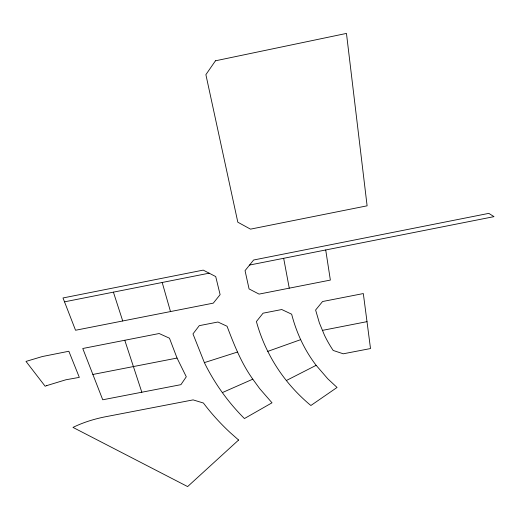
<?xml version="1.0" encoding="UTF-8"?>
<svg xmlns="http://www.w3.org/2000/svg" width="520" height="520" viewBox="0 0 520 520"><rect width="100%" height="100%" fill="white"/><g stroke="black" fill="none" stroke-linecap="round" stroke-linejoin="round"><path stroke-width="0.78" d="M249.567 265.05L253.63 260.007L488.8 213.369L494 216.639L249.567 265.05L245.05 270.647L249.067 288.925L259.064 294.106L330.363 280.079L325.715 249.971M286.344 380.523L316.154 365.32L327.788 378.813L337.058 387.452L310.889 405.496L308.483 403.507A294.314 221.273 -27.3 0 1 291.135 386.276C274.885 367.666 262.918 345.384 256.406 321.542L263.075 313.183L281.762 309.53L291.661 314.21C296.394 332.631 304.538 350.226 316.154 365.32M222.358 392.587L252.798 379.178L259.695 388.648L272.012 402.805L244.433 418.548C228.189 402.35 214.65 383.481 204.497 362.908L192.972 333.912L199.264 325.663L217.939 322.01L227.052 326.255C234.033 344.604 241.3 363.103 252.798 379.178M267.774 351.377L300.697 339.638M204.373 362.622L237.4 352.066M64.519 301.841L75.543 330.258L213.291 303.141L220.116 294.645L215.716 276.569L203.222 270.114L62.992 297.96L64.519 301.841L209.15 273.175M322.309 330.401L367.003 321.653L363.318 293.56L322.55 301.529L315.614 310.017L319.371 322.901L324.474 335.225A214.91 161.317 -26.2 0 0 333.184 350.454L343.265 353.801L370.507 348.55L367.003 321.653M92.866 374.459L177.047 358.059L186.29 376.772L180.915 384.663L102.739 399.789L82.764 348.498L159.153 333.528L169.468 338.201L177.047 358.059M124.781 340.262L141.823 392.229M113.412 292.142L122.72 320.964M162.195 282.483L170.489 311.558M283.673 258.31L289.263 288.164M215.442 60.807L205.888 74.653L237.822 222.203L250.491 229.144L367.107 205.822L346.463 33.416L215.442 60.807M238.602 440.031L187.629 486.584L72.982 427.401C84.181 421.922 96.252 418.379 108.498 416.188L193.108 399.887L203.417 403.026A377.332 286.364 -27.3 0 0 230.275 432.679L238.602 440.031M46.781 385.587L45.156 386.256L26 361.413L42.315 356.538L68.848 351.254L79.32 377.371L65.839 379.788L46.781 385.587"/></g></svg>
